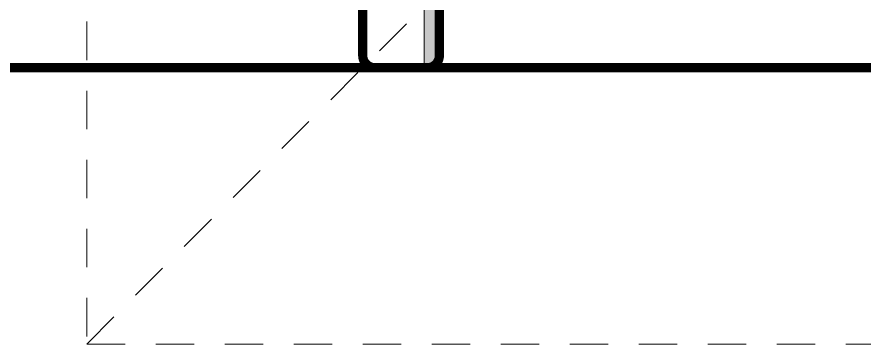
# Model space of a CAD drawing. Header units: metres. Extents: x 14 to 11050, y -346 to 476.
# Drawn here: x 209.784 to 212.547, y -218.952 to -217.886 of the extents above; entities that cross this region are included whole.
import ezdxf

# ---------------------------------------------------------------- set-up
doc = ezdxf.new("R2010")
doc.units = ezdxf.units.M
doc.linetypes.add('0', pattern=[0])
doc.linetypes.add('HIDDEN2', pattern=[0.1875, 0.125, -0.0625])
doc.layers.get('0').update_dxf_attribs({"color": 250, "linetype": '0', "lineweight": 20})
for name, color, linetype, lineweight in [('A-WALL', 250, 'Continuous', 20), ('baños', 140, 'Continuous', 0), ('piso', 253, 'Continuous', 0)]:
    doc.layers.add(name, color=color, linetype=linetype, lineweight=lineweight)
doc.layers.add('RELLENO SECCION', color=8, linetype='Continuous', lineweight=0, transparency=0.4)
doc.layers.add('REVESTIMIENTO EXTERIOR', color=7, linetype='Continuous', lineweight=5, true_color=0xffdebd)
doc.layers.add('Techos 1', color=7, linetype='HIDDEN2', lineweight=9, true_color=0x42391a)
doc.styles.get("Standard").update_dxf_attribs({"font": 'arial.ttf', "height": 0.1875})

# ---------------------------------------------------------------- blocks, each defined once
blk = doc.blocks.new('PL BASE 2N NASAS 09')
at = {"layer": 'RELLENO SECCION', "true_color": 0xc7c8ca}
h = blk.add_hatch(color=9, dxfattribs=at)
h.dxf.hatch_style = 1
h.paths.add_polyline_path([(161.1975, -19.8008), (161.1475, -19.8008), (161.1475, -23.0008), (161.1975, -23.0008)])
h.paths.add_polyline_path([(161.1975, -23.6008), (161.1475, -23.6008), (161.1475, -25.0117), (161.1975, -24.9617)])
edge = h.paths.add_edge_path()
edge.add_line((161.1975, -24.962), (161.1799, -24.9794))
edge.add_line((161.1799, -24.9794), (161.1475, -25.0117))
edge.add_line((161.1475, -25.0117), (161.1475, -25.2117))
edge.add_line((161.1475, -25.2117), (161.1575, -25.2117))
edge.add_arc((161.1575, -25.1717), 0.04, 270, 360)
edge.add_line((161.1975, -25.1717), (161.1975, -24.962))
at = {"layer": 'A-WALL'}
for p, q in [((160.9475, -25.1717), (160.9475, -19.2179)), ((161.1975, -25.1717), (161.1975, -19.2179)), ((161.1475, -25.2117), (161.1475, -19.8008)), ((160.9875, -25.2117), (161.1575, -25.2117))]:
    blk.add_line(p, q, dxfattribs=at)
for centre, start, end in [((160.9875, -25.1717), 180, 270), ((161.1575, -25.1717), 270, 360)]:
    blk.add_arc(centre, 0.04, start, end, dxfattribs=at)
at = {"layer": 'piso'}
for p, q in [((159.4475, -25.2117), (160.9875, -25.2117)), ((161.1575, -25.2117), (166.6175, -25.2117))]:
    blk.add_line(p, q, dxfattribs=at)
at = {"layer": 'Techos 1'}
for p, q in [((160.0475, -18.3117), (160.0475, -26.1117)), ((160.0475, -26.1117), (163.9475, -22.2118)), ((160.0475, -26.1117), (185.4975, -26.1117))]:
    blk.add_line(p, q, dxfattribs=at)
at = {"layer": 'baños', "linetype": 'Continuous', "flags": 8}
for tag, p in [('MODELNUMBER', (167.1329, -5.6306, 0)), ('TRADENAME', (167.1329, -5.6307, 0)), ('PRODUCT', (167.1329, -5.6307, 0)), ('MATERIAL', (167.1329, -5.6307, 0)), ('MODELNUMBER', (168.3076, -5.6306, 0)), ('TRADENAME', (168.3076, -5.6307, 0)), ('PRODUCT', (168.3076, -5.6307, 0)), ('MATERIAL', (168.3076, -5.6307, 0))]:
    blk.add_attdef(tag, p, '', height=0.0000254, rotation=180.0001, dxfattribs=at)
at = {"layer": 'baños', "linetype": 'Continuous'}
for tag, p, rotation in [('MODELNUMBER', (169.2428, -19.7065), 180.0001), ('TRADENAME', (169.2428, -19.7064), 180.0001), ('MATERIAL', (169.243, -19.7063), 180.0001), ('PRODUCT', (169.243, -19.7064), 180.0001), ('MODELNUMBER', (169.9524, -19.7065), 179.9999), ('MATERIAL', (169.9524, -19.7063), 179.9999), ('TRADENAME', (169.9524, -19.7064), 179.9999), ('PRODUCT', (169.9524, -19.7064), 179.9999)]:
    blk.add_attdef(tag, p, '', height=0.0000254, rotation=rotation, dxfattribs=at)
blk = doc.blocks.new('PL MUEBLES 2N NASAS 09')
blk.add_blockref('PL BASE 2N NASAS 09', (49.9143, 62.717))

msp = doc.modelspace()

# ---------------------------------------------------------------- linework, layer by layer
at = {"layer": 'REVESTIMIENTO EXTERIOR', "const_width": 0.03}
msp.add_lwpolyline([(211.1218, -218.0519, 0.414214), (211.1618, -218.0119), (211.1618, -212.0581, 0.414214), (211.1218, -212.0181), (210.9518, -212.0181, 0.414214), (210.9118, -212.0581), (210.9118, -218.0119, 0.414214), (210.9518, -218.0519)], format="xyb", dxfattribs=at)
msp.add_lwpolyline([(216.5391, -218.0519), (209.4118, -218.0519)], dxfattribs=at)

# ---------------------------------------------------------------- block references
at = {"layer": 'REVESTIMIENTO EXTERIOR', "color": 30, "true_color": 0xf8991e}
msp.add_blockref('PL MUEBLES 2N NASAS 09', (0.05, -255.5571), dxfattribs=at)

doc.saveas('drawing.dxf')
